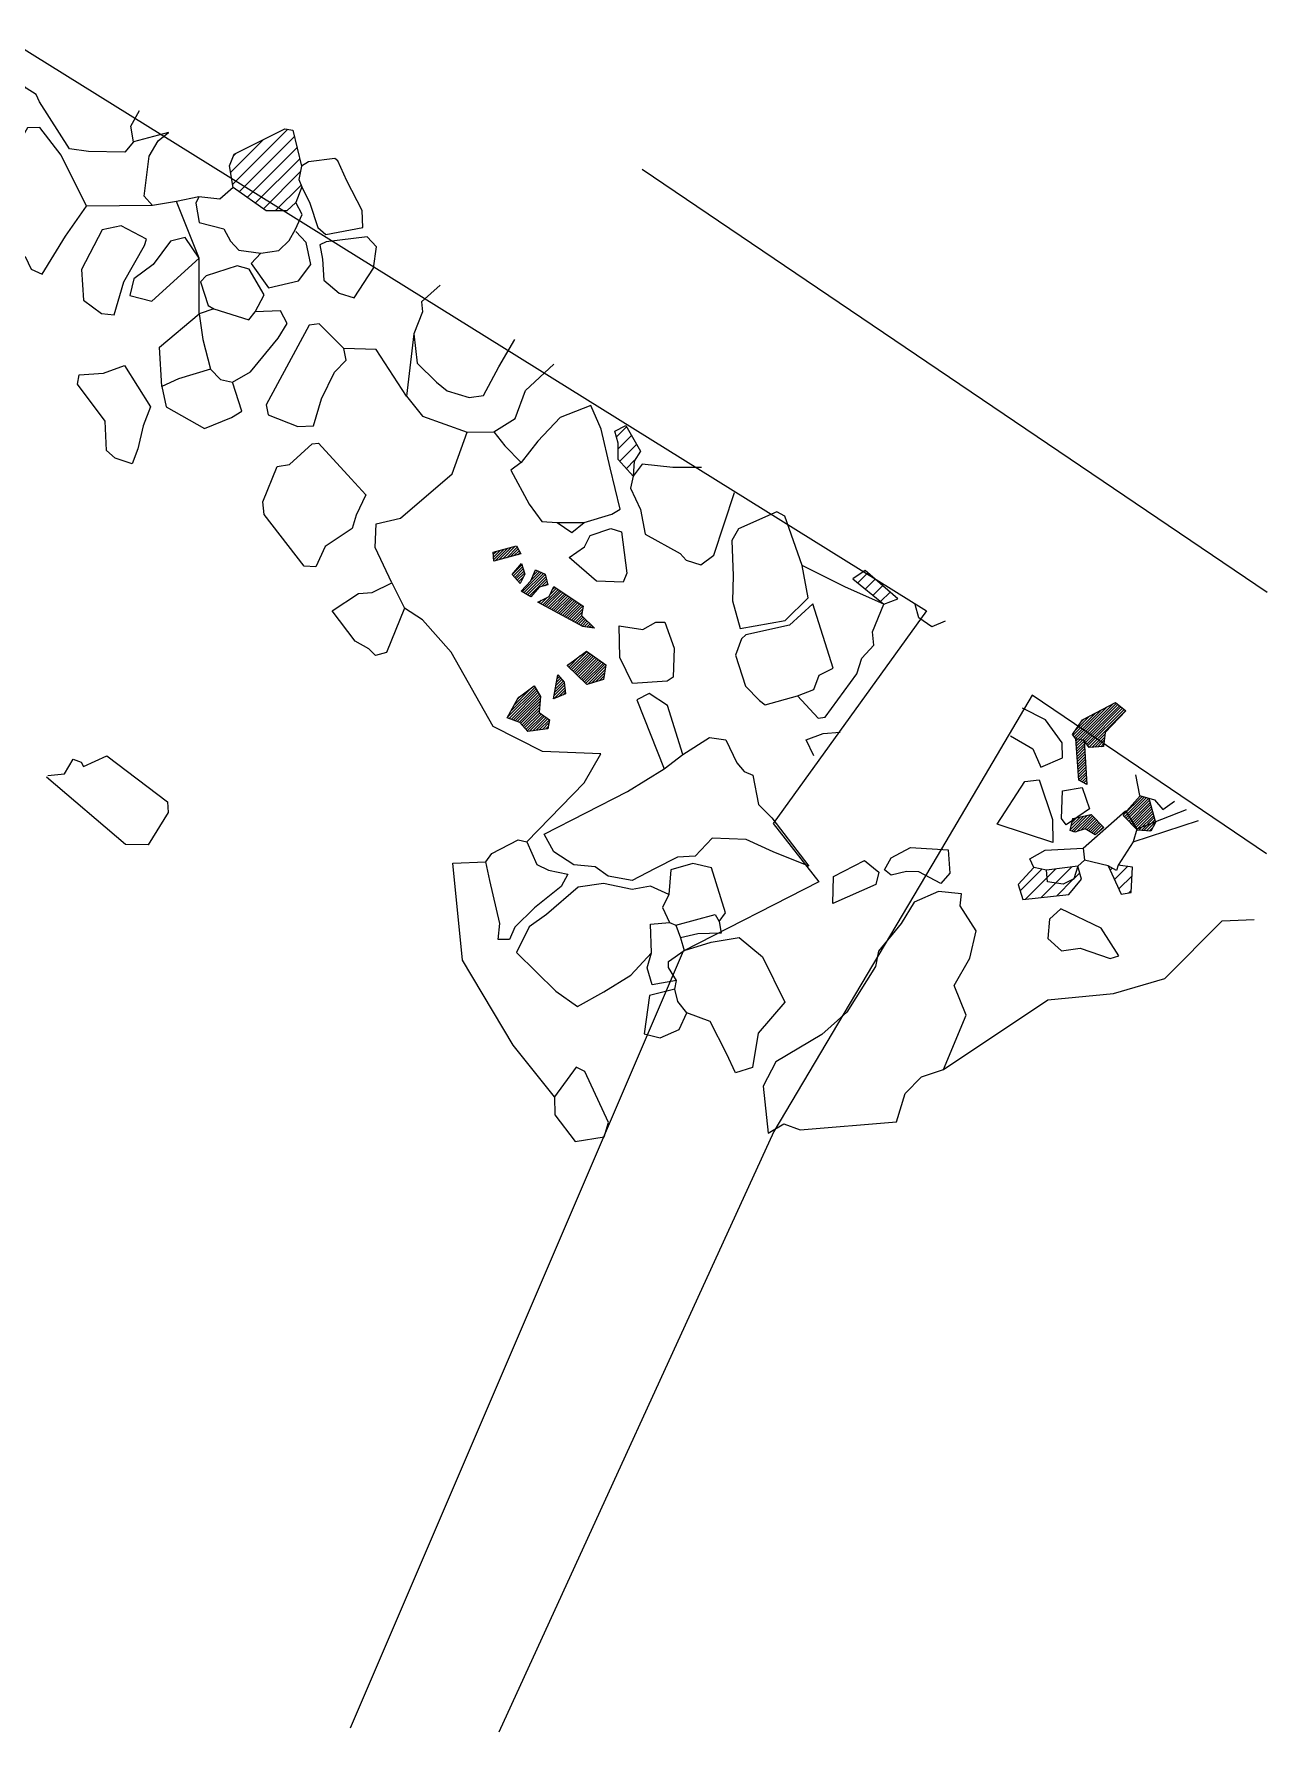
# Model space of a CAD drawing. Header units: metres. Extents: x -0.22 to 2.17, y -21 to -18.83.
# Drawn here: x 0.593 to 2.169, y -21 to -18.831 of the extents above; entities that cross this region are included whole.
import ezdxf

# ---------------------------------------------------------------- set-up
doc = ezdxf.new("R2010")
doc.units = ezdxf.units.M
doc.header["$LTSCALE"] = 25
doc.header["$MEASUREMENT"] = 0
doc.linetypes.add('STRICHPUNKTX2', pattern=[2, 1, -0.5, 0, -0.5])
doc.layers.get('0').update_dxf_attribs({"linetype": 'CONTINUOUS'})
for name, color, linetype in [('BEFUND', 1, 'CONTINUOUS'), ('FEUER', 1, 'CONTINUOUS'), ('GRABUNGSGRENZE', 3, 'STRICHPUNKTX2'), ('KNOCHEN', 2, 'CONTINUOUS'), ('KNOCHENSCHRAFF', 2, 'CONTINUOUS'), ('STEINE', 4, 'CONTINUOUS')]:
    doc.layers.add(name, color=color, linetype=linetype)

# ---------------------------------------------------------------- blocks, each defined once
blk = doc.blocks.new('*X1')
at = {"color": 0}
for p, q in [((84.67, -1902.3), (91.72, -1895.25)), ((85.5, -1903.24), (92.58, -1896.16)), ((84.43, -1900.78), (88.65, -1896.55)), ((84.83, -1898.61), (85.1, -1898.33)), ((86.54, -1903.97), (92.92, -1897.59)), ((87.58, -1904.7), (93.26, -1899.01)), ((88.61, -1905.43), (93.33, -1900.71)), ((90.14, -1905.67), (93.43, -1902.38)), ((133.73, -1934.56), (135.02, -1933.27)), ((133.96, -1936.1), (135.67, -1934.39)), ((134.16, -1937.66), (136.31, -1935.51)), ((135, -1938.59), (136.06, -1937.53)), ((135.84, -1939.52), (135.89, -1939.47)), ((164.57, -1953.21), (165.86, -1951.92)), ((165.54, -1954.01), (166.81, -1952.75)), ((166.51, -1954.81), (167.75, -1953.57)), ((167.48, -1955.61), (168.7, -1954.39)), ((169.57, -1955.28), (169.64, -1955.21)), ((189.88, -1991.55), (191.92, -1989.51)), ((197.38, -1991.11), (199.06, -1989.44)), ((185.33, -1992.56), (188.09, -1989.8)), ((186.03, -1993.63), (188.79, -1990.87)), ((188.02, -1993.41), (189.88, -1991.55)), ((188.79, -1990.87), (189.9, -1989.76)), ((190, -1993.19), (192.12, -1991.07)), ((192.12, -1991.07), (192.21, -1990.98)), ((192.21, -1990.98), (192.94, -1990.25)), ((196.82, -1989.9), (197.08, -1989.65)), ((197.94, -1992.32), (199.62, -1990.64)), ((199.2, -1992.83), (199.53, -1992.5))]:
    blk.add_line(p, q, dxfattribs=at)
blk = doc.blocks.new('*X5')
at = {"color": 0}
for p, q in [((117.99, -1949.59), (118.39, -1949.19)), ((118.02, -1949.91), (118.88, -1949.06)), ((118.05, -1950.24), (119.36, -1948.93)), ((118.28, -1950.36), (119.85, -1948.79)), ((118.76, -1950.24), (120.33, -1948.66)), ((119.24, -1950.11), (120.81, -1948.53)), ((119.71, -1949.99), (121.05, -1948.65)), ((120.19, -1949.86), (121.18, -1948.88)), ((120.67, -1949.73), (121.3, -1949.1)), ((121.15, -1949.61), (121.43, -1949.33)), ((120.53, -1952), (121.63, -1950.9)), ((120.56, -1952.32), (121.72, -1951.16)), ((120.73, -1952.51), (121.81, -1951.43)), ((120.89, -1952.7), (121.89, -1951.7)), ((121.06, -1952.88), (121.98, -1951.96)), ((121.23, -1953.07), (121.85, -1952.45)), ((121.7, -1954.37), (124.17, -1951.9)), ((121.92, -1954.5), (124.41, -1952.01)), ((122.14, -1954.63), (124.63, -1952.14)), ((122.37, -1954.76), (124.7, -1952.42)), ((122.59, -1954.89), (124.78, -1952.7)), ((122.83, -1952.88), (123.92, -1951.79)), ((123.1, -1952.26), (123.68, -1951.68)), ((123.37, -1951.64), (123.44, -1951.56)), ((121.4, -1953.25), (121.46, -1953.19)), ((124.17, -1953.67), (124.85, -1952.98)), ((124.31, -1956), (126.27, -1954.04)), ((124.54, -1956.12), (126.48, -1954.18)), ((124.62, -1953.56), (124.92, -1953.27)), ((124.77, -1956.25), (126.69, -1954.32)), ((125, -1956.37), (126.91, -1954.46)), ((125.23, -1956.5), (127.12, -1954.6)), ((125.25, -1954.7), (126.06, -1953.9)), ((125.46, -1956.62), (127.33, -1954.75)), ((125.58, -1954.02), (125.84, -1953.76)), ((125.69, -1956.74), (127.54, -1954.89)), ((123.85, -1955.75), (124.16, -1955.44)), ((124.08, -1955.87), (124.86, -1955.09)), ((125.92, -1956.87), (127.76, -1955.03)), ((126.14, -1956.99), (127.97, -1955.17)), ((126.37, -1957.12), (128.18, -1955.31)), ((126.6, -1957.24), (128.39, -1955.45)), ((126.83, -1957.37), (128.6, -1955.59)), ((127.06, -1957.49), (128.82, -1955.73)), ((127.29, -1957.61), (129.03, -1955.87)), ((127.52, -1957.74), (129.24, -1956.02)), ((127.75, -1957.86), (129.45, -1956.16)), ((127.98, -1957.99), (129.44, -1956.52)), ((128.21, -1958.11), (129.36, -1956.95)), ((128.44, -1958.24), (129.3, -1957.37)), ((128.67, -1958.36), (129.48, -1957.54)), ((128.9, -1958.48), (129.66, -1957.72)), ((129.12, -1958.61), (129.83, -1957.9)), ((129.35, -1958.73), (130.01, -1958.08)), ((129.63, -1958.81), (130.19, -1958.25)), ((129.94, -1958.85), (130.36, -1958.43)), ((130.25, -1958.89), (130.54, -1958.61)), ((130.56, -1958.94), (130.72, -1958.78)), ((130.87, -1958.98), (130.89, -1958.96)), ((127.48, -1963.79), (127.67, -1963.6)), ((127.66, -1963.96), (129.07, -1962.55)), ((127.84, -1964.14), (129.98, -1961.99)), ((128.01, -1964.31), (130.19, -1962.14)), ((128.19, -1964.49), (130.4, -1962.28)), ((128.37, -1964.67), (130.61, -1962.43)), ((128.55, -1964.84), (130.81, -1962.57)), ((128.73, -1965.02), (131.02, -1962.72)), ((128.91, -1965.19), (131.23, -1962.87)), ((129.08, -1965.37), (131.44, -1963.01)), ((129.26, -1965.54), (131.65, -1963.16)), ((129.44, -1965.72), (131.86, -1963.3)), ((129.62, -1965.89), (132.07, -1963.45)), ((129.8, -1966.07), (132.27, -1963.59)), ((125.93, -1966.75), (126.92, -1965.76)), ((126, -1966.33), (126.76, -1965.57)), ((126.07, -1965.9), (126.59, -1965.39)), ((126.15, -1965.48), (126.42, -1965.2)), ((126.22, -1965.05), (126.26, -1965.01)), ((130.04, -1966.18), (132.35, -1963.87)), ((130.55, -1966.02), (132.28, -1964.29)), ((131.06, -1965.86), (132.21, -1964.71)), ((131.57, -1965.7), (132.14, -1965.13)), ((119.78, -1970.43), (123.46, -1966.75)), ((120.01, -1970.55), (123.59, -1966.97)), ((120.23, -1969.62), (123.33, -1966.52)), ((120.26, -1970.65), (123.72, -1967.19)), ((120.52, -1970.75), (123.85, -1967.41)), ((120.69, -1968.81), (122.91, -1966.6)), ((120.78, -1970.84), (123.99, -1967.64)), ((121.14, -1968.01), (121.35, -1967.79)), ((125.72, -1968.03), (127.14, -1966.61)), ((125.79, -1967.6), (127.1, -1966.29)), ((125.86, -1967.18), (127.05, -1965.98)), ((126.33, -1967.76), (127.18, -1966.92)), ((126.95, -1967.5), (127.22, -1967.23)), ((121.03, -1970.94), (124.02, -1967.96)), ((121.29, -1971.04), (123.99, -1968.34)), ((121.49, -1971.19), (123.96, -1968.72)), ((121.66, -1971.38), (123.93, -1969.11)), ((121.83, -1971.56), (123.9, -1969.49)), ((122, -1971.75), (123.94, -1969.8)), ((122.16, -1971.93), (124.15, -1969.95)), ((122.33, -1972.12), (124.35, -1970.1)), ((122.64, -1972.16), (124.55, -1970.25)), ((123.05, -1972.11), (124.76, -1970.4)), ((123.46, -1972.05), (124.96, -1970.55)), ((123.87, -1971.99), (125.17, -1970.7)), ((124.28, -1971.94), (125.11, -1971.1)), ((124.69, -1971.88), (125.01, -1971.56))]:
    blk.add_line(p, q, dxfattribs=at)
blk = doc.blocks.new('*X6')
at = {"color": 0}
for p, q in [((192.11, -1972.69), (194.98, -1969.83)), ((192.26, -1972.9), (195.71, -1969.45)), ((192.41, -1973.1), (196.44, -1969.07)), ((192.69, -1973.18), (197.17, -1968.7)), ((192.98, -1973.24), (197.63, -1968.6)), ((193.28, -1973.3), (197.82, -1968.75)), ((193.54, -1973.39), (198.02, -1968.91)), ((193.69, -1973.6), (198.21, -1969.07)), ((193.83, -1973.8), (198.41, -1969.23)), ((193.98, -1974.01), (198.6, -1969.39)), ((194.13, -1974.21), (198.8, -1969.55)), ((192.33, -1972.12), (194.25, -1970.2)), ((193.08, -1971.02), (193.52, -1970.58)), ((192.45, -1973.42), (192.69, -1973.18)), ((192.48, -1973.74), (192.98, -1973.24)), ((192.5, -1974.07), (193.28, -1973.3)), ((192.53, -1974.4), (193.5, -1973.42)), ((192.55, -1974.73), (193.53, -1973.76)), ((192.58, -1975.06), (193.55, -1974.09)), ((192.6, -1975.39), (193.57, -1974.42)), ((194.47, -1974.23), (196.17, -1972.52)), ((194.85, -1974.2), (196.13, -1972.92)), ((195.24, -1974.17), (196.08, -1973.32)), ((195.62, -1974.14), (196.03, -1973.72)), ((192.63, -1975.72), (193.59, -1974.76)), ((192.65, -1976.05), (193.61, -1975.09)), ((192.68, -1976.37), (193.63, -1975.42)), ((192.7, -1976.7), (193.65, -1975.76)), ((192.72, -1977.03), (193.67, -1976.09)), ((192.75, -1977.36), (193.69, -1976.42)), ((192.77, -1977.69), (193.71, -1976.76)), ((192.8, -1978.02), (193.73, -1977.09)), ((192.82, -1978.35), (193.75, -1977.42)), ((193, -1978.52), (193.77, -1977.75)), ((193.23, -1978.65), (193.79, -1978.09)), ((193.46, -1978.77), (193.81, -1978.42)), ((193.69, -1978.9), (193.83, -1978.75)), ((198.55, -1982.87), (200.93, -1980.5)), ((198.67, -1983.11), (201.21, -1980.57)), ((198.84, -1983.29), (201.48, -1980.65)), ((199.02, -1983.46), (201.76, -1980.72)), ((191.72, -1984.76), (193.48, -1983)), ((191.82, -1984.3), (193.03, -1983.1)), ((191.91, -1984.92), (193.93, -1982.9)), ((192.16, -1985.02), (194.38, -1982.8)), ((192.52, -1985.01), (194.56, -1982.97)), ((199.2, -1983.64), (201.85, -1980.99)), ((199.37, -1983.82), (201.93, -1981.27)), ((199.55, -1984), (202, -1981.54)), ((199.73, -1984.17), (202.08, -1981.82)), ((199.9, -1984.35), (202.16, -1982.1)), ((200.08, -1984.53), (202.23, -1982.37)), ((200.26, -1984.7), (202.31, -1982.65)), ((200.5, -1984.81), (202.39, -1982.93)), ((191.93, -1983.83), (192.57, -1983.19)), ((192.04, -1983.37), (192.12, -1983.29)), ((193.06, -1984.82), (194.74, -1983.15)), ((193.6, -1984.64), (194.91, -1983.33)), ((193.84, -1984.76), (195.09, -1983.51)), ((194.06, -1984.89), (195.26, -1983.69)), ((194.28, -1985.02), (195.43, -1983.87)), ((194.5, -1985.15), (195.61, -1984.05)), ((194.72, -1985.29), (195.78, -1984.23)), ((195.27, -1985.1), (195.95, -1984.41)), ((200.83, -1984.84), (202.46, -1983.21)), ((201.15, -1984.87), (202.54, -1983.48)), ((201.48, -1984.9), (202.62, -1983.76)), ((201.8, -1984.93), (202.32, -1984.41))]:
    blk.add_line(p, q, dxfattribs=at)

msp = doc.modelspace()

# ---------------------------------------------------------------- linework, layer by layer
at = {"layer": 'BEFUND'}
for points in [[(0.7446, -19.0498), (0.6602, -19.0506)], [(0.7564, -19.2812), (0.7534, -19.2308), (0.8039, -19.1882), (0.804, -19.117), (0.7751, -19.0447)], [(1.0692, -19.2934), (1.0301, -19.2339), (0.9889, -19.2328)], [(1.0504, -19.5319), (1.0291, -19.4871), (1.0302, -19.4566), (1.0612, -19.4496), (1.0612, -19.4496), (1.1275, -19.3927), (1.1464, -19.3394)], [(1.2227, -19.8628), (1.2961, -19.7877), (1.3175, -19.7506), (1.2428, -19.7474), (1.1798, -19.7158), (1.126, -19.6206), (1.0895, -19.5793), (1.0666, -19.5645)], [(1.2583, -20.1889), (1.2055, -20.1227), (1.1406, -20.0142), (1.1281, -19.8901), (1.1703, -19.8887)], [(1.7552, -20.1537), (1.8886, -20.0649), (1.9726, -20.0569), (2.0382, -20.0377), (2.1116, -19.9641), (2.1523, -19.9621)]]:
    msp.add_lwpolyline(points, dxfattribs=at)
at = {"layer": 'GRABUNGSGRENZE', "flags": 128}
for points in [[(-0.1532, -20.0135), (0.0756, -19.4336), (0.5487, -18.8307), (1.7334, -19.5677), (1.5376, -19.8395), (1.596, -19.9143), (1.4224, -20.0025), (0.997, -20.9955)], [(2.1682, -19.8782), (1.8685, -19.6758), (1.7471, -19.8811), (1.5384, -20.2331), (1.1872, -21.0005)]]:
    msp.add_lwpolyline(points, dxfattribs=at)
at = {"layer": 'GRABUNGSGRENZE'}
msp.add_lwpolyline([(2.1688, -19.5446), (1.3702, -19.0041)], dxfattribs=at)
at = {"layer": 'KNOCHEN'}
for points in [[(1.1807, -19.5042), (1.1797, -19.493), (1.2097, -19.4849), (1.2153, -19.4951), (1.1807, -19.5042)], [(1.204, -19.5215), (1.2158, -19.5073), (1.2203, -19.5211), (1.2142, -19.5327), (1.204, -19.5215)], [(1.2157, -19.5429), (1.2279, -19.5297), (1.234, -19.5155), (1.2462, -19.5211), (1.2498, -19.5348), (1.2386, -19.5374), (1.2279, -19.5501), (1.2157, -19.5429)], [(1.237, -19.5567), (1.2513, -19.5496), (1.2574, -19.5369), (1.295, -19.5619), (1.2929, -19.5736), (1.3092, -19.5899), (1.2944, -19.5878), (1.237, -19.5567)], [(1.2994, -19.6621), (1.2745, -19.6376), (1.299, -19.6193), (1.3239, -19.6367), (1.3208, -19.6555), (1.2994, -19.6621)], [(1.2571, -19.6803), (1.2623, -19.6498), (1.2704, -19.659), (1.2724, -19.6737), (1.2571, -19.6803)], [(1.224, -19.722), (1.2139, -19.7107), (1.1976, -19.7046), (1.2119, -19.6792), (1.2323, -19.6635), (1.2404, -19.6772), (1.2388, -19.6976), (1.252, -19.7073), (1.2495, -19.7184), (1.224, -19.722)], [(1.9885, -19.6958), (1.962, -19.7233), (1.9599, -19.7411), (1.9416, -19.7426), (1.935, -19.7334), (1.9243, -19.7313), (1.9203, -19.7257), (1.933, -19.7069), (1.9753, -19.6851), (1.9885, -19.6958)], [(1.935, -19.7334), (1.9385, -19.7898), (1.9283, -19.7842), (1.9243, -19.7313)], [(1.9862, -19.8271), (2.0066, -19.8042), (2.0178, -19.8073), (2.0264, -19.8383), (2.0202, -19.8495), (2.0034, -19.8479), (1.9852, -19.8296), (1.9862, -19.8271)], [(1.949, -19.8539), (1.9363, -19.8463), (1.9231, -19.8508), (1.917, -19.8483), (1.9206, -19.833), (1.944, -19.828), (1.9602, -19.8448), (1.949, -19.8539)]]:
    msp.add_lwpolyline(points, dxfattribs=at)
at = {"layer": 'STEINE'}
for points in [[(0.7203, -18.9684), (0.7091, -18.9816), (0.6628, -18.981), (0.6384, -18.9774), (0.5999, -18.9173), (0.5958, -18.9081), (0.5831, -18.9), (0.5588, -18.8725), (0.5573, -18.8653), (0.5644, -18.8628), (0.5685, -18.8414)], [(0.7651, -18.9567), (0.7203, -18.9684), (0.7168, -18.9485), (0.728, -18.9287)], [(0.5096, -19.0483), (0.4984, -19.0737), (0.5045, -19.0788), (0.509, -19.1043), (0.5817, -19.1151), (0.5893, -19.1314), (0.6036, -19.1375), (0.6332, -19.0892), (0.6602, -19.0506), (0.6277, -18.9855), (0.6003, -18.9503), (0.5846, -18.9508), (0.5473, -19.0148), (0.5239, -19.0341), (0.5096, -19.0483)], [(0.8036, -19.0387), (0.7751, -19.0447), (0.7446, -19.0498), (0.7339, -19.0381), (0.7401, -18.9867), (0.7519, -18.9674), (0.7651, -18.9567)], [(0.9354, -19.0262), (0.9277, -19.046), (0.916, -19.0567), (0.8895, -19.0566), (0.8474, -19.0271), (0.8428, -18.9991), (0.849, -18.9843), (0.9136, -18.9519), (0.9238, -18.9535), (0.9349, -18.9998)], [(0.9776, -18.9897), (0.9436, -18.9942), (0.9349, -18.9998), (0.9313, -19.0165), (0.9354, -19.0262), (0.9455, -19.0471), (0.9556, -19.0781), (0.9658, -19.0868), (1.0131, -19.0782), (1.0126, -19.0563), (0.9928, -19.0182), (0.9812, -18.9927), (0.9776, -18.9897)], [(0.8474, -19.0271), (0.8306, -19.0418), (0.8036, -19.0387), (0.8, -19.0468), (0.8041, -19.0717), (0.8356, -19.0799), (0.8442, -19.0957), (0.8549, -19.1069), (0.8828, -19.111), (0.9057, -19.1075), (0.919, -19.0948), (0.9271, -19.0801), (0.9358, -19.0613), (0.9277, -19.046)], [(0.7369, -19.093), (0.7044, -19.0761), (0.68, -19.0812), (0.6539, -19.1315), (0.6564, -19.1707), (0.6793, -19.188), (0.6955, -19.1895), (0.7078, -19.1474), (0.7343, -19.1011), (0.7369, -19.093)], [(0.7862, -19.091), (0.7674, -19.0956), (0.7455, -19.1255), (0.7205, -19.1438), (0.7154, -19.1647), (0.7434, -19.1723), (0.804, -19.117), (0.7862, -19.091)], [(0.8828, -19.111), (0.8706, -19.1242), (0.8929, -19.1553), (0.9311, -19.1462), (0.9469, -19.1254), (0.9408, -19.0974), (0.9276, -19.0832)], [(0.9581, -19.1), (0.9616, -19.1183), (0.9636, -19.1453), (0.9829, -19.1621), (1.0022, -19.1677), (1.0267, -19.1301), (1.0308, -19.1027), (1.0187, -19.0899), (0.9663, -19.0964), (0.9581, -19.1)], [(0.8131, -19.1399), (0.806, -19.1475), (0.8156, -19.1775), (0.8227, -19.1821), (0.8674, -19.1959), (0.8756, -19.1858), (0.8873, -19.1639), (0.868, -19.1314), (0.8528, -19.1268), (0.8131, -19.1399)], [(1.1121, -19.1516), (1.0882, -19.1729), (1.0897, -19.1857), (1.0784, -19.2141), (1.0825, -19.2513), (1.1073, -19.2757), (1.121, -19.2869), (1.149, -19.2951), (1.1673, -19.2926), (1.1872, -19.256), (1.2076, -19.221)], [(0.8227, -19.1821), (0.8039, -19.1882), (0.8089, -19.2213), (0.8185, -19.2589), (0.8312, -19.2722), (0.8469, -19.2758), (0.8698, -19.2626), (0.905, -19.2194), (0.9167, -19.2006), (0.9081, -19.1843), (0.8756, -19.1858)], [(0.9574, -19.2012), (0.9447, -19.2027), (0.8896, -19.3048), (0.8921, -19.3175), (0.9302, -19.3324), (0.9501, -19.3314), (0.9603, -19.2968), (0.9772, -19.2628), (0.9919, -19.2475), (0.9889, -19.2328), (0.9574, -19.2012)], [(1.0784, -19.2141), (1.0692, -19.2934), (1.0895, -19.3189), (1.1464, -19.3394), (1.1805, -19.3389), (1.2079, -19.3222), (1.2212, -19.2861), (1.2574, -19.2526)], [(0.7186, -19.3798), (0.6967, -19.3726), (0.6856, -19.3629), (0.6841, -19.3253), (0.6486, -19.278), (0.6506, -19.2663), (0.6817, -19.2643), (0.7086, -19.2542), (0.7421, -19.3071), (0.7324, -19.3315), (0.7257, -19.361), (0.7186, -19.3798)], [(0.8185, -19.2589), (0.7778, -19.2716), (0.7564, -19.2812), (0.7619, -19.3071), (0.8107, -19.3347), (0.8453, -19.321), (0.8586, -19.3129), (0.8469, -19.2758)], [(1.3046, -19.3056), (1.2654, -19.3208), (1.2369, -19.3512), (1.2155, -19.3781), (1.2022, -19.3883), (1.2256, -19.4316), (1.2418, -19.4535), (1.2616, -19.455), (1.2962, -19.4551), (1.3313, -19.4445), (1.342, -19.4379), (1.3294, -19.3849), (1.3178, -19.3356), (1.3046, -19.3056)], [(1.3589, -19.3957), (1.3396, -19.3743), (1.3396, -19.3534), (1.3351, -19.3382), (1.3493, -19.3311), (1.3681, -19.3637), (1.3599, -19.3764), (1.3589, -19.3957)], [(0.9381, -19.5109), (0.8873, -19.4447), (0.8853, -19.4284), (0.9037, -19.3832), (0.9195, -19.3807), (0.9485, -19.3543), (0.9566, -19.3538), (0.9983, -19.3991), (1.0171, -19.4195), (1.0048, -19.4454), (0.9997, -19.4627), (0.9651, -19.4855), (0.9533, -19.5114), (0.9381, -19.5109)], [(1.1805, -19.3389), (1.1947, -19.3572), (1.2155, -19.3781)], [(1.4459, -19.3846), (1.4092, -19.3846), (1.3701, -19.3804), (1.3589, -19.3957), (1.3553, -19.4109), (1.3679, -19.4384), (1.374, -19.47), (1.4187, -19.4945), (1.4263, -19.5031), (1.4451, -19.5092), (1.4619, -19.4966), (1.488, -19.4168)], [(1.2616, -19.455), (1.2804, -19.4678), (1.2962, -19.4551)], [(1.4953, -19.5902), (1.5528, -19.5801), (1.5824, -19.5512), (1.5748, -19.51), (1.5525, -19.4469), (1.5424, -19.4413), (1.4935, -19.4631), (1.4848, -19.4778), (1.4863, -19.5231), (1.4857, -19.5551), (1.4953, -19.5902)], [(1.3118, -19.5299), (1.2768, -19.4998), (1.2967, -19.4861), (1.3038, -19.4714), (1.3303, -19.4628), (1.344, -19.4669), (1.3505, -19.5198), (1.3459, -19.5314), (1.3118, -19.5299)], [(1.5689, -19.6763), (1.5953, -19.7048), (1.604, -19.7038), (1.6447, -19.6484), (1.6509, -19.6281), (1.6662, -19.6119), (1.6647, -19.5946), (1.679, -19.5595), (1.6302, -19.5375), (1.5748, -19.51)], [(1.6552, -19.5162), (1.6394, -19.5269), (1.679, -19.5595), (1.6968, -19.5524), (1.6552, -19.5162)], [(0.9741, -19.5679), (1.0077, -19.5456), (1.025, -19.5446), (1.0504, -19.5319), (1.0666, -19.5645), (1.0436, -19.6209), (1.0294, -19.625), (1.0208, -19.6163), (1.0035, -19.6066), (0.9741, -19.5679)], [(1.4973, -19.6034), (1.4897, -19.6243), (1.5023, -19.664), (1.5201, -19.6823), (1.5272, -19.6879), (1.5689, -19.6763), (1.5898, -19.6682), (1.5964, -19.6499), (1.6142, -19.6413), (1.5885, -19.5588), (1.5584, -19.5862), (1.5029, -19.5984), (1.4973, -19.6034)], [(1.7573, -19.581), (1.7405, -19.5881), (1.7237, -19.5769), (1.7192, -19.5596)], [(1.3579, -19.6606), (1.3417, -19.6276), (1.3407, -19.5869), (1.3712, -19.5915), (1.3875, -19.5824), (1.3992, -19.5824), (1.4109, -19.6155), (1.4098, -19.6526), (1.4021, -19.6577), (1.3579, -19.6606)], [(1.4223, -19.7513), (1.4026, -19.6887), (1.3792, -19.6734), (1.3634, -19.6815), (1.3984, -19.7696)], [(1.8409, -19.7276), (1.8694, -19.744), (1.8795, -19.7674), (1.9075, -19.7557), (1.907, -19.7364), (1.8857, -19.7069), (1.8562, -19.6921)], [(1.5896, -19.7531), (1.58, -19.7328), (1.6014, -19.7247), (1.6233, -19.7227)], [(1.4378, -19.8815), (1.4155, -19.8825), (1.3859, -19.8977), (1.3574, -19.9124), (1.3269, -19.9067), (1.3102, -19.895), (1.2827, -19.8924), (1.2573, -19.8756), (1.2451, -19.8532), (1.3515, -19.7985), (1.3984, -19.7696), (1.4223, -19.7513), (1.4564, -19.7295), (1.4773, -19.7326), (1.491, -19.7621), (1.5006, -19.7733), (1.5118, -19.7779), (1.5188, -19.8155), (1.5361, -19.8324), (1.5833, -19.894), (1.5375, -19.8756), (1.503, -19.8598), (1.4598, -19.8582), (1.4378, -19.8815)], [(0.6106, -19.7783), (0.6319, -19.7763), (0.6432, -19.7575), (0.6533, -19.7611), (0.6564, -19.7667), (0.6859, -19.753), (0.7636, -19.8117), (0.7646, -19.8254), (0.7391, -19.867), (0.7101, -19.8665), (0.609, -19.7804)], [(1.8951, -19.864), (1.8239, -19.8405), (1.8591, -19.7861), (1.8774, -19.7836), (1.8946, -19.8345), (1.8951, -19.864)], [(2.0005, -19.7772), (2.0056, -19.8037), (2.0249, -19.8093), (2.0355, -19.8216), (2.0503, -19.8109)], [(1.9119, -19.8412), (1.9063, -19.833), (1.9074, -19.7979), (1.9323, -19.7934), (1.942, -19.8209), (1.9119, -19.8412)], [(1.9337, -19.8712), (1.9877, -19.8235), (2.0024, -19.8469), (1.9978, -19.8632), (1.9784, -19.8927), (1.9764, -19.8998), (1.9657, -19.8936), (1.9357, -19.8865)], [(2.0655, -19.8221), (2.0024, -19.8469)], [(1.9978, -19.8632), (2.0813, -19.8359)], [(1.1864, -19.9879), (1.1885, -19.9675), (1.1754, -19.9126), (1.1703, -19.8887), (1.178, -19.878), (1.2116, -19.8603), (1.2227, -19.8628), (1.2354, -19.8918), (1.2507, -19.899), (1.2751, -19.9041), (1.2669, -19.9199), (1.2328, -19.9473), (1.2073, -19.9721), (1.2007, -19.9879), (1.1864, -19.9879)], [(1.6885, -19.9054), (1.6799, -19.8987), (1.6886, -19.8835), (1.713, -19.8703), (1.7613, -19.8734), (1.7633, -19.9029), (1.7521, -19.9162), (1.7236, -19.9014), (1.7079, -19.9008), (1.6885, -19.9054)], [(1.8706, -19.896), (1.8656, -19.8848), (1.8854, -19.8737), (1.9337, -19.8712), (1.9357, -19.8865), (1.9271, -19.8941), (1.8869, -19.8991), (1.8706, -19.896)], [(1.4687, -19.965), (1.4769, -19.9538), (1.4587, -19.8963), (1.4348, -19.8907), (1.4068, -19.8988), (1.4042, -19.9303), (1.396, -19.947), (1.4051, -19.9659)], [(1.6137, -19.9418), (1.6148, -19.9073), (1.6545, -19.887), (1.6728, -19.9018), (1.6687, -19.9175), (1.6137, -19.9418)], [(1.8706, -19.896), (1.8508, -19.9173), (1.8568, -19.9367), (1.9153, -19.9302), (1.9316, -19.9109), (1.9271, -19.8941)], [(1.9271, -19.8941), (1.922, -19.9104), (1.9082, -19.9169), (1.8884, -19.9139), (1.8869, -19.8991)], [(1.9657, -19.8936), (1.9825, -19.9298), (1.9952, -19.9278), (1.9968, -19.8952), (1.9784, -19.8927)], [(1.4042, -19.9303), (1.3808, -19.9196), (1.3574, -19.9241), (1.3208, -19.9164), (1.2883, -19.9209), (1.248, -19.9559), (1.2256, -19.9717), (1.2098, -20.0042), (1.26, -20.0536), (1.2875, -20.0735), (1.3211, -20.0547), (1.3557, -20.0334), (1.3822, -20.005)], [(1.5313, -20.2351), (1.5512, -20.2235), (1.572, -20.2312), (1.6951, -20.2207), (1.7063, -20.1846), (1.7272, -20.1633), (1.7552, -20.1537), (1.7843, -20.0845), (1.7691, -20.0464), (1.789, -20.0118), (1.7972, -19.9768), (1.7764, -19.9447), (1.7785, -19.9294), (1.749, -19.9263), (1.718, -19.94), (1.7011, -19.9674), (1.6721, -20.0025), (1.6685, -20.0223), (1.6318, -20.0807), (1.5997, -20.1091), (1.5411, -20.1441), (1.5248, -20.1751), (1.5313, -20.2351)], [(1.4133, -19.9695), (1.4637, -19.9558), (1.4687, -19.965), (1.4712, -19.9797), (1.4412, -19.9807), (1.4194, -19.9857)], [(1.9051, -19.9485), (1.8908, -19.9617), (1.8888, -19.9866), (1.906, -20.0024), (1.9299, -19.9989), (1.9681, -20.0121), (1.9793, -20.0086), (1.9569, -19.9735), (1.9051, -19.9485)], [(1.4142, -20.0402), (1.3831, -20.0457), (1.3766, -20.0238), (1.3822, -20.005), (1.3807, -19.9684), (1.4051, -19.9659), (1.4133, -19.9695), (1.4194, -19.9857), (1.4239, -20.002)], [(1.4142, -20.0402), (1.404, -20.0234), (1.404, -20.0157), (1.4239, -20.002), (1.4585, -19.9914), (1.4941, -19.9854), (1.5241, -20.0098), (1.5525, -20.0679), (1.5183, -20.1075), (1.5111, -20.1512), (1.4897, -20.1583), (1.4781, -20.1333), (1.4573, -20.0926), (1.4273, -20.0814), (1.4156, -20.0671), (1.4121, -20.0513), (1.4142, -20.0402)], [(1.4121, -20.0513), (1.3796, -20.0594), (1.3729, -20.1082), (1.3932, -20.1134), (1.4176, -20.1027), (1.4273, -20.0814)], [(1.2846, -20.2459), (1.3218, -20.2399), (1.3274, -20.2216), (1.297, -20.1564), (1.2858, -20.1508), (1.2583, -20.1889), (1.2587, -20.2118), (1.2846, -20.2459)]]:
    msp.add_lwpolyline(points, dxfattribs=at)

# ---------------------------------------------------------------- block references
at = {"layer": 'FEUER', "xscale": 0.01, "yscale": 0.01, "zscale": 0.01}
msp.add_blockref('*X1', (0, 0), dxfattribs=at)
at = {"layer": 'KNOCHENSCHRAFF', "xscale": 0.01, "yscale": 0.01, "zscale": 0.01}
for name in ['*X5', '*X6']:
    msp.add_blockref(name, (0, 0), dxfattribs=at)

doc.saveas('drawing.dxf')
